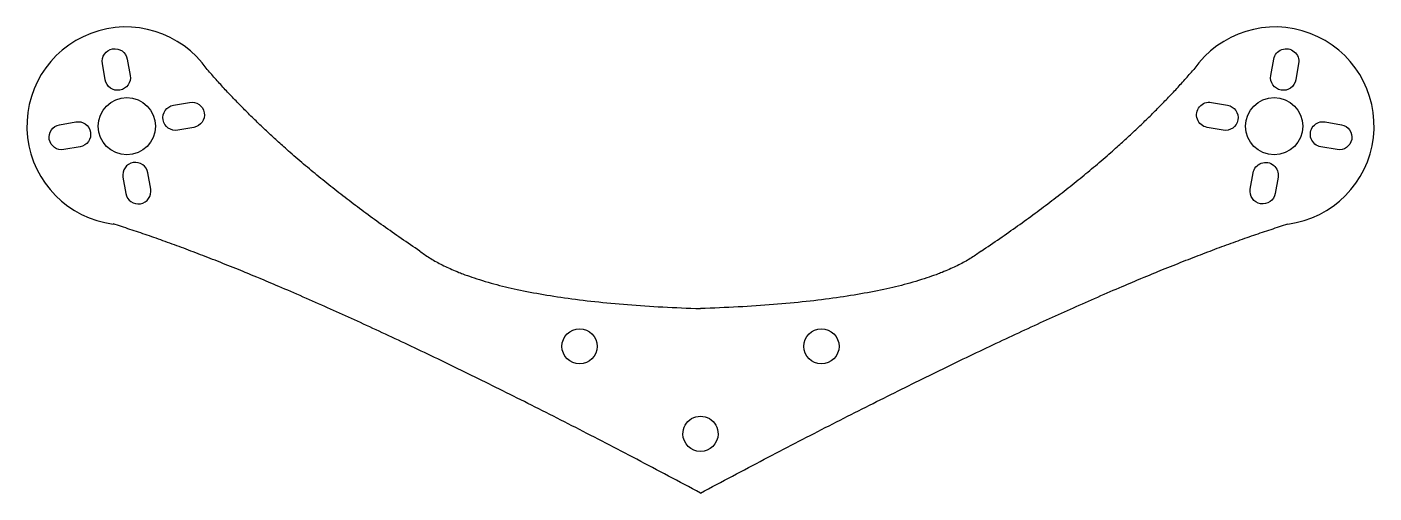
# Model space of a CAD drawing. Header units: millimetres. Extents: x -61 to 61, y -6 to 37.
import ezdxf

# ---------------------------------------------------------------- set-up
doc = ezdxf.new("R2010")
doc.units = ezdxf.units.MM
doc.layers.get('0').update_dxf_attribs({"linetype": 'CONTINUOUS'})

msp = doc.modelspace()

# ---------------------------------------------------------------- linework, layer by layer
for points in [[(-52.13, 33.58), (-51.87, 32.1, -1), (-54.14, 31.7), (-54.4, 33.18, -1)], [(54.14, 31.7, -1), (51.87, 32.1), (52.13, 33.58, -1), (54.4, 33.18)], [(-46.07, 27.38), (-47.54, 27.12, -1), (-47.94, 29.39), (-46.47, 29.65, -1)], [(46.07, 27.38, -1), (46.47, 29.65), (47.94, 29.39, -1), (47.54, 27.12)], [(-56.81, 27.88, -1), (-56.42, 25.61), (-57.89, 25.35, -1), (-58.29, 27.62)], [(58.29, 27.62, -1), (57.89, 25.35), (56.42, 25.61, -1), (56.81, 27.88)], [(-50, 21.77), (-50.26, 23.24, 1), (-52.53, 22.84), (-52.27, 21.37, 1)], [(50, 21.77), (50.26, 23.24, -1), (52.53, 22.84), (52.27, 21.37, -1)], [(-1.6, -0.52, -1.015749), (1.6, -0.52, -0.984495)]]:
    msp.add_lwpolyline(points, format="xyb", close=True)
for centre, radius in [((-52.17, 27.48), 2.6), ((52.17, 27.48), 2.6), ((-11, 7.46), 1.6), ((11, 7.46), 1.6)]:
    msp.add_circle(centre, radius)
for centre, start, end in [((-52.26, 27.51), 34.753, 262.6845), ((52.26, 27.51), -82.6845, 145.247)]:
    msp.add_arc(centre, 9, start, end)
for points in [[(-25.54, 16.13), (-37.57, 24.19), (-44.86, 32.64)], [(25.54, 16.13), (37.57, 24.19), (44.86, 32.64)], [(0, -5.88), (-35.08, 12.85), (-53.41, 18.59)], [(0, -5.88), (35.08, 12.85), (53.41, 18.59)], [(-25.54, 16.13), (-19.57, 11.55), (0, 10.89)], [(25.54, 16.13), (19.57, 11.55), (0, 10.89)]]:
    msp.add_open_spline(points, degree=2)

doc.saveas('drawing.dxf')
